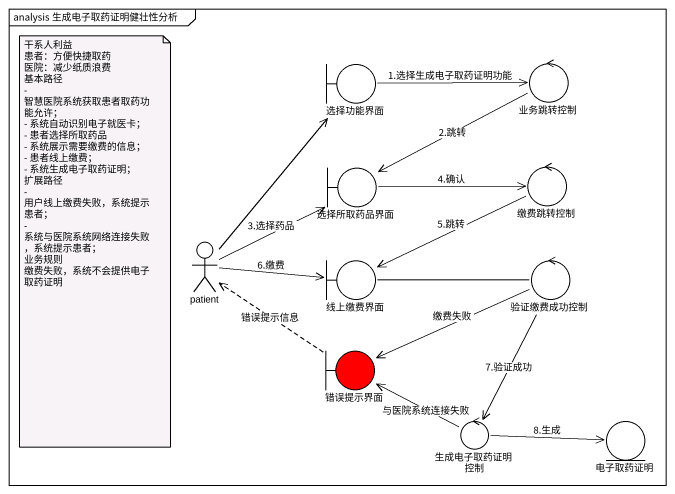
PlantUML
@startuml
mainframe analysis 生成电子取药证明健壮性分析
boundary 选择功能界面
control 业务跳转控制
boundary 选择所取药品界面
control 缴费跳转控制
actor patient
boundary 线上缴费界面
control 验证缴费成功控制
boundary 错误提示界面 #FF0000
control 生成电子取药证明控制
entity 电子取药证明
选择功能界面 -right-> 业务跳转控制 : 1.选择生成电子取药证明功能
业务跳转控制 -left-> 选择所取药品界面 : 2.跳转
选择所取药品界面 -right-> 缴费跳转控制 : 4.确认
缴费跳转控制 -left-> 线上缴费界面 : 5.跳转
patient -up-> 选择功能界面
patient -right-> 选择所取药品界面 : 3.选择药品
patient -right-> 线上缴费界面 : 6.缴费
线上缴费界面 -right- 验证缴费成功控制
验证缴费成功控制 -left-> 错误提示界面 : 缴费失败
验证缴费成功控制 --> 生成电子取药证明控制 : 7.验证成功
错误提示界面 .up.> patient : 错误提示信息
生成电子取药证明控制 -left-> 错误提示界面 : 与医院系统连接失败
生成电子取药证明控制 -right-> 电子取药证明 : 8.生成
note as N1
  干系人利益
  患者：方便快捷取药
  医院：减少纸质浪费
  基本路径
  - 智慧医院系统获取患者取药功能允许；
  - 系统自动识别电子就医卡；
  - 患者选择所取药品
  - 系统展示需要缴费的信息；
  - 患者线上缴费；
  - 系统生成电子取药证明；
  扩展路径
  - 用户线上缴费失败，系统提示患者；
  - 系统与医院系统网络连接失败，系统提示患者；
  业务规则
  缴费失败，系统不会提供电子取药证明
end note
@enduml
